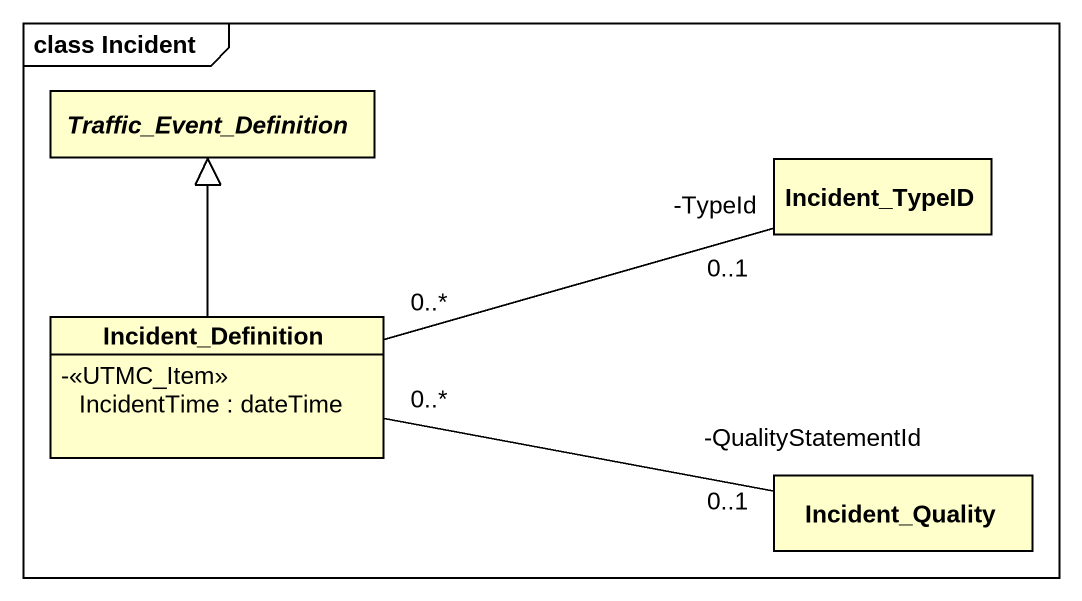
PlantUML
@startuml
mainframe class Incident
hide circle
hide empty members
skinparam classAttributeIconSize 0
abstract class Traffic_Event_Definition
class Incident_TypeID
class Incident_Definition {
  -<<UTMC_Item>> IncidentTime : dateTime
}
class Incident_Quality
Incident_Definition -up-|> Traffic_Event_Definition
Incident_Definition "0..*" -right- "-TypeId\n0..1" Incident_TypeID
Incident_Definition "0..*" -right- "-QualityStatementId\n0..1" Incident_Quality
@enduml
